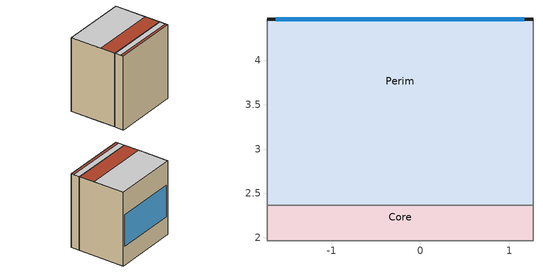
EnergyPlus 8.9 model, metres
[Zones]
Perim
 floor adiabatic (B_Off_Inf_0): 1.27,4.47 1.27,3.07 -1.73,3.07 -1.73,4.47 z0
 floor ground (B_Off_Gro_0): 1.27,3.07 1.27,2.37 -1.73,2.37 -1.73,3.07 z0
 wall outside (B_Off_Fac_0): 1.27,4.47 -1.73,4.47 z0:3.33
 wall to Core (B_Off_Par_0): -1.73,2.37 1.27,2.37 z0:3.33
 wall adiabatic (B_Off_Par_0): -1.73,4.47 -1.73,2.37 / 1.27,2.37 1.27,4.47 z0:3.33
 window (B_Dbl_Air_Cl): 1.17,4.47 -1.63,4.47 z0.85:2.28
 ceiling adiabatic (B_Off_Inf_0): 1.27,4.47 -1.73,4.47 -1.73,3.07 1.27,3.07 z3.33
 roof outside (B_Off_Rof_0): 1.27,3.07 -1.73,3.07 -1.73,2.37 1.27,2.37 z3.33
Core
 floor adiabatic (B_Off_Inf_0): 1.27,2.37 1.27,2.1 -1.73,2.1 -1.73,2.37 z0
 floor ground (B_Off_Gro_0): 1.27,2.1 1.27,1.97 -1.73,1.97 -1.73,2.1 z0
 wall adiabatic (B_Off_Par_0): -1.73,2.37 -1.73,1.97 1.27,1.97 1.27,2.37 z0:3.33
 ceiling adiabatic (B_Off_Inf_0): 1.27,2.37 -1.73,2.37 -1.73,2.1 1.27,2.1 z3.33
 roof outside (B_Off_Rof_0): 1.27,2.1 -1.73,2.1 -1.73,1.97 1.27,1.97 z3.33
[Building]
Building: North Axis=0; Terrain=Suburbs; Loads Convergence Tolerance Value=0.04; Temperature Convergence Tolerance Value=0.4; Solar Distribution=FullExterior; Maximum Number of Warmup Days=25
[Site:GroundTemperature:BuildingSurface]
14, 14, 14, 14, 14, 14, 14, 14, 14, 14, 14, 14
[Site:GroundReflectance]
0.2, 0.2, 0.2, 0.2, 0.2, 0.2, 0.2, 0.2, 0.2, 0.2, 0.2, 0.2
[Site:GroundReflectance:SnowModifier]
1, 1
[Material] Roughness=Rough
Name | Thickness | Conductivity | Density | Specific Heat | Thermal Absorptance | Solar Absorptance | Visible Absorptance
B_Gypsum_Plaster_0.02_B_Off_Thm_0; B_Gypsum_Plaster_0.02_B_Off_Par_0 | 0.02 | 0.42 | 900 | 840 | 0.9 | 0.7 | 0.7
B_Softwood_General_0.02_B_Off_Thm_0; B_Softwood_General_0.02_B_Off_Par_0 | 0.02 | 0.13 | 496 | 1630 | 0.9 | 0.6 | 0.6
B_Clay_Brick_H_0.06_B_Off_Fac_0 | 0.06 | 0.41 | 1000 | 920 | 0.9 | 0.5 | 0.5
B_XPS_Board_0.02_B_Off_Fac_0; B_XPS_Board_0.02_B_Off_Gro_0 | 0.02 | 0.037 | 40 | 1200 | 0.6 | 0.6 | 0.6
B_Concrete_Block_H_0.15_B_Off_Fac_0 | 0.15 | 1.25 | 880 | 840 | 0.9 | 0.7 | 0.7
B_Fiberglass_Batts_0.05_B_Off_Fac_0 | 0.05 | 0.043 | 12 | 840 | 0.9 | 0.6 | 0.6
B_Gypsum_Board_0.015_B_Off_Fac_0 | 0.015 | 0.16 | 950 | 840 | 0.9 | 0.6 | 0.6
B_Urethane_Carpet_0.02_B_Off_Inf_0 | 0.02 | 0.045 | 110 | 840 | 0.9 | 0.7 | 0.7
B_Cement_Mortar_0.02_B_Off_Inf_0 | 0.02 | 0.8 | 1900 | 840 | 0.9 | 0.8 | 0.8
B_Concrete_RC_Dense_0.15_B_Off_Inf_0; B_Concrete_RC_Dense_0.15_B_Off_Gro_0 | 0.15 | 1.75 | 2400 | 840 | 0.9 | 0.7 | 0.7
B_Air_Floor_15cm_0.15_B_Off_Inf_0; B_Air_Floor_15cm_0.15_B_Off_Rof_0 | 0.15 | 0.7 | 1.2 | 1000 | 0.01 | 0.7 | 0.7
B_Gypsum_Board_0.02_B_Off_Inf_0; B_Gypsum_Board_0.02_B_Off_Rof_0 | 0.02 | 0.16 | 950 | 840 | 0.9 | 0.6 | 0.6
B_Concrete_MC_Light_0.04_B_Off_Gro_0 | 0.04 | 1.65 | 2100 | 1040 | 0.9 | 0.7 | 0.7
B_Cement_Mortar_0.03_B_Off_Gro_0 | 0.03 | 0.8 | 1900 | 840 | 0.9 | 0.8 | 0.8
B_Ceramic_Tile_0.02_B_Off_Gro_0 | 0.02 | 0.8 | 2243 | 840 | 0.9 | 0.4 | 0.4
B_XPS_Board_0.1_B_Off_Rof_0 | 0.1 | 0.037 | 40 | 1200 | 0.6 | 0.6 | 0.6
B_Concrete_MC_Light_0.15_B_Off_Rof_0 | 0.15 | 1.65 | 2100 | 1040 | 0.9 | 0.7 | 0.7
B_Concrete_RC_Dense_0.2_B_Off_Rof_0 | 0.2 | 1.75 | 2400 | 840 | 0.9 | 0.7 | 0.7
[WindowMaterial:Glazing]
B_Glass_Clear_3_0.003_B_Dbl_Air_Cl: Optical Data Type=SpectralAverage; Window Glass Spectral Data Set=SpectralAverage; Thickness=0.003; Solar Transmittance at Normal Incidence=0.83; Front Side Solar Reflectance at Normal Incidence=0.07; Back Side Solar Reflectance at Normal Incidence=0.07; Visible Transmittance at Normal Incidence=0.89; Front Side Visible Reflectance at Normal Incidence=0.08; Back Side Visible Reflectance at Normal Incidence=0.08; Infrared Transmittance at Normal Incidence=0; Front Side Infrared Hemispherical Emissivity=0.84; Back Side Infrared Hemispherical Emissivity=0.84; Conductivity=0.9; Dirt Correction Factor for Solar and Visible Transmittance=1
[WindowMaterial:Gas]
AIR_0.006_B_Dbl_Air_Cl: Gas Type=AIR; Thickness=0.006
[Construction]
B_Off_Thm_0: B_Gypsum_Plaster_0.02_B_Off_Thm_0, B_Softwood_General_0.02_B_Off_Thm_0, B_Gypsum_Plaster_0.02_B_Off_Thm_0
B_Off_Fac_0: B_Clay_Brick_H_0.06_B_Off_Fac_0, B_XPS_Board_0.02_B_Off_Fac_0, B_Concrete_Block_H_0.15_B_Off_Fac_0, B_Fiberglass_Batts_0.05_B_Off_Fac_0, B_Gypsum_Board_0.015_B_Off_Fac_0
B_Off_Par_0: B_Gypsum_Plaster_0.02_B_Off_Par_0, B_Softwood_General_0.02_B_Off_Par_0, B_Gypsum_Plaster_0.02_B_Off_Par_0
B_Off_Inf_0: B_Urethane_Carpet_0.02_B_Off_Inf_0, B_Cement_Mortar_0.02_B_Off_Inf_0, B_Concrete_RC_Dense_0.15_B_Off_Inf_0, B_Air_Floor_15cm_0.15_B_Off_Inf_0, B_Gypsum_Board_0.02_B_Off_Inf_0
B_Off_Gro_0: B_XPS_Board_0.02_B_Off_Gro_0, B_Concrete_RC_Dense_0.15_B_Off_Gro_0, B_Concrete_MC_Light_0.04_B_Off_Gro_0, B_Cement_Mortar_0.03_B_Off_Gro_0, B_Ceramic_Tile_0.02_B_Off_Gro_0
B_Off_Rof_0: B_XPS_Board_0.1_B_Off_Rof_0, B_Concrete_MC_Light_0.15_B_Off_Rof_0, B_Concrete_RC_Dense_0.2_B_Off_Rof_0, B_Air_Floor_15cm_0.15_B_Off_Rof_0, B_Gypsum_Board_0.02_B_Off_Rof_0
B_Dbl_Air_Cl: B_Glass_Clear_3_0.003_B_Dbl_Air_Cl, AIR_0.006_B_Dbl_Air_Cl, B_Glass_Clear_3_0.003_B_Dbl_Air_Cl
[Zone] Type=1; Multiplier=1; Zone Inside Convection Algorithm=TARP; Zone Outside Convection Algorithm=DOE-2
Name | Volume | Floor Area
Perim | 21.002 | 6.3006
Core | 3.998 | 1.1994
[InternalMass] Construction=B_Off_Thm_0
Name | Zone | Surface Area
PerimInternalMass | Perim | 6.61563
CoreInternalMass | Core | 1.25937
[People] Number of People Schedule=B_Off_Y_Occ; Number of People Calculation Method=People/Area; People per Zone Floor Area=0.055; Fraction Radiant=0.3; Sensible Heat Fraction=AUTOCALCULATE; Carbon Dioxide Generation Rate=3.82e-08; Enable ASHRAE 55 Comfort Warnings=No; Mean Radiant Temperature Calculation Type=ZoneAveraged; Clothing Insulation Calculation Method=DynamicClothingModelASHRAE55; Thermal Comfort Model 1 Type=AdaptiveASH55
Name | Zone or ZoneList | Activity Level Schedule | Work Efficiency Schedule | Air Velocity Schedule
People Perim | Perim | PerimPeopleActivity | PerimWorkEfficiency | PerimAirVelocity
People Core | Core | CorePeopleActivity | CoreWorkEfficiency | CoreAirVelocity
[Lights] Schedule=B_Off_Y_Lgt; Design Level Calculation Method=Watts/Area; Watts per Zone Floor Area=12; Return Air Fraction=0; Fraction Radiant=0.42; Fraction Visible=0.18; Fraction Replaceable=1
Name | Zone or ZoneList
Perim General lighting | Perim
Core General lighting | Core
[ElectricEquipment] Schedule=B_Off_Y_Plg; Design Level Calculation Method=Watts/Area; Watts per Zone Floor Area=8; Fraction Latent=0; Fraction Radiant=0.2; Fraction Lost=0
Name | Zone or ZoneList
Perim Equipment 1 | Perim
Core Equipment 1 | Core
[ZoneInfiltration:DesignFlowRate] Schedule=On; Design Flow Rate Calculation Method=AirChanges/Hour; Air Changes per Hour=0.35; Constant Term Coefficient=1; Temperature Term Coefficient=0; Velocity Term Coefficient=0; Velocity Squared Term Coefficient=0
Name | Zone or ZoneList
PerimInfiltration | Perim
CoreInfiltration | Core
[ZoneVentilation:WindandStackOpenArea]
PerimNatVent_Buoy: Zone=Perim; Opening Area=3.2; Opening Area Fraction Schedule=NATVENT_AVAIL_SCHED_Perim; Opening Effectiveness=0; Effective Angle=0; Height Difference=0.357143; Discharge Coefficient for Opening=0.6; Minimum Indoor Temperature=22; Maximum Indoor Temperature=100; Delta Temperature=1; Minimum Outdoor Temperature=20; Maximum Outdoor Temperature=26; Maximum Wind Speed=40
[DesignSpecification:OutdoorAir] Outdoor Air Method=Sum; Outdoor Air Flow per Person=2.5e-06; Outdoor Air Flow per Zone Floor Area=3e-07; Outdoor Air Schedule=B_Off_Y_Occ
PerimMinFreshAir; CoreMinFreshAir
[ZoneControl:Thermostat]
Name | Zone or ZoneList | Control Type Schedule | Control 1
Perim Thermostat | Perim | PerimZoneControlTypeSched | Dual Setpoint - Zone Perim
Core Thermostat | Core | CoreZoneControlTypeSched | Dual Setpoint - Zone Core
[ThermostatSetpoint:DualSetpoint]
Name | Heating Setpoint Temperature Schedule | Cooling Setpoint Temperature Schedule
Dual Setpoint - Zone Perim | PerimHeating_SP_Sch | PerimCooling_SP_Sch
Dual Setpoint - Zone Core | CoreHeating_SP_Sch | CoreCooling_SP_Sch
[ZoneHVAC:IdealLoadsAirSystem] Maximum Heating Supply Air Temperature=30; Minimum Cooling Supply Air Temperature=18; Maximum Heating Supply Air Humidity Ratio=0.01; Minimum Cooling Supply Air Humidity Ratio=0.008; Heating Limit=NoLimit; Maximum Heating Air Flow Rate=100; Cooling Limit=LimitFlowRateAndCapacity; Maximum Cooling Air Flow Rate=0.0005; Heating Availability Schedule=B_Off_Y_Het; Cooling Availability Schedule=B_Off_Y_Col; Dehumidification Control Type=None; Humidification Control Type=None; Demand Controlled Ventilation Type=OccupancySchedule; Outdoor Air Economizer Type=NoEconomizer; Heat Recovery Type=None; Sensible Heat Recovery Effectiveness=0.7; Latent Heat Recovery Effectiveness=0.65
Name | Maximum Total Cooling Capacity | Design Specification Outdoor Air Object
Perim Ideal Loads Air | 630.06 | PerimMinFreshAir
Core Ideal Loads Air | 119.94 | CoreMinFreshAir
[Zone equipment]
Perim: Perim Ideal Loads Air
Core: Core Ideal Loads Air
[EnergyManagementSystem:Sensor]
Name | OutputVariable or OutputMeter Index Key | OutputVariable or OutputMeter
OutdoorTemp | Environment | Site Outdoor Air Drybulb Temperature
OutdoorRelHumid | Environment | Site Outdoor Air Relative Humidity
USRNATVENT_Perim; USRNATVENT_Core | B_Off_Y_Nat | Schedule Value
[EnergyManagementSystem:Actuator] Actuated Component Type=Schedule:Constant; Actuated Component Control Type=Schedule Value
Name | Actuated Component Unique
NATVENT_AVAIL_SCHED_ACTUATOR_Perim | NATVENT_AVAIL_SCHED_Perim
NATVENT_AVAIL_SCHED_ACTUATOR_Core | NATVENT_AVAIL_SCHED_Core
[EnergyManagementSystem:ProgramCallingManager]
My Perim_Setpoint_Schedule_Calculator_Example: BeginTimestepBeforePredictor; Perim_ErlEnforceBinary
My Core_Setpoint_Schedule_Calculator_Example: BeginTimestepBeforePredictor; Core_ErlEnforceBinary
[EnergyManagementSystem:Program]
Perim_ErlEnforceBinary: IF (USRNATVENT_Perim > 0); Set NATVENT_AVAIL_SCHED_ACTUATOR_Perim = 1; ELSE; Set NATVENT_AVAIL_SCHED_ACTUATOR_Perim = 0; ENDIF
Core_ErlEnforceBinary: IF (USRNATVENT_Core > 0); Set NATVENT_AVAIL_SCHED_ACTUATOR_Core = 1; ELSE; Set NATVENT_AVAIL_SCHED_ACTUATOR_Core = 0; ENDIF
[WaterUse:Equipment] Flow Rate Fraction Schedule=B_Off_Y_Dhw
Name | EndUse Subcategory | Peak Flow Rate | Target Temperature Schedule | Hot Water Supply Temperature Schedule | Cold Water Supply Temperature Schedule | Zone
DHW Perim | DHW Perim | 3.67535e-07 | DHW Supply Temperature Perim | DHW Supply Temperature Perim | DHW Mains Temperature Perim | Perim
DHW Core | DHW Core | 6.9965e-08 | DHW Supply Temperature Core | DHW Supply Temperature Core | DHW Mains Temperature Core | Core
[Schedule:Day:Hourly]
B_Off_D_Occ_WD: 0, 0, 0, 0, 0, 0, 0.1, 0.2, 1, 1, 1, 1, 0.5, 1, 1, 1, 1, 0.3, 0.2, 0.1, 0, 0, 0, 0
B_Off_D_Occ_WE; B_Off_D_Dhw_WE: 0, 0, 0, 0, 0, 0, 0.1, 0.1, 0.1, 0.1, 0.1, 0.1, 0.1, 0.1, 0.1, 0.1, 0.1, 0.1, 0.1, 0.1, 0, 0, 0, 0
B_Off_D_Het_WD; B_Off_D_Col_WD; B_Off_D_Nat_WD: 0, 0, 0, 0, 0, 0, 1, 1, 1, 1, 1, 1, 1, 1, 1, 1, 1, 1, 1, 1, 0, 0, 0, 0
B_Off_D_Het_WE; B_Off_D_Off; B_Off_D_Col_WE; B_Off_D_Nat_WE: 0, 0, 0, 0, 0, 0, 0, 0, 0, 0, 0, 0, 0, 0, 0, 0, 0, 0, 0, 0, 0, 0, 0, 0
B_Off_D_Dhw_WD: 0, 0, 0, 0, 0, 0, 0.2, 0.4, 0.4, 0.4, 0.4, 0.6, 0.6, 0.4, 0.4, 0.4, 0.4, 0.4, 0.4, 0.2, 0, 0, 0, 0
B_Off_D_Lgt_WD: 0.1, 0.1, 0.1, 0.1, 0.1, 0.1, 0.1, 0.3, 1, 1, 1, 1, 0.8, 1, 1, 1, 1, 0.5, 0.3, 0.3, 0.2, 0.2, 0.1, 0.1
B_Off_D_Lgt_WE; B_Off_D_Plg_WE: 0.1, 0.1, 0.1, 0.1, 0.1, 0.1, 0.1, 0.1, 0.1, 0.1, 0.1, 0.1, 0.1, 0.1, 0.1, 0.1, 0.1, 0.1, 0.1, 0.1, 0.1, 0.1, 0.1, 0.1
B_Off_D_Plg_WD: 0.1, 0.1, 0.1, 0.1, 0.1, 0.1, 0.1, 0.3, 1, 1, 1, 1, 0.8, 1, 1, 1, 1, 1, 0.3, 0.3, 0.2, 0.2, 0.1, 0.1
[Schedule:Week:Daily]
B_Off_W_Occ: B_Off_D_Occ_WE, B_Off_D_Occ_WD, B_Off_D_Occ_WD, B_Off_D_Occ_WD, B_Off_D_Occ_WD, B_Off_D_Occ_WD, B_Off_D_Occ_WE, B_Off_D_Occ_WE, B_Off_D_Occ_WD, B_Off_D_Occ_WD, B_Off_D_Occ_WD, B_Off_D_Occ_WD
B_Off_W_Het: B_Off_D_Het_WE, B_Off_D_Het_WD, B_Off_D_Het_WD, B_Off_D_Het_WD, B_Off_D_Het_WD, B_Off_D_Het_WD, B_Off_D_Het_WE, B_Off_D_Het_WE, B_Off_D_Het_WD, B_Off_D_Het_WD, B_Off_D_Het_WD, B_Off_D_Het_WD
B_Off_W_Off: B_Off_D_Off, B_Off_D_Off, B_Off_D_Off, B_Off_D_Off, B_Off_D_Off, B_Off_D_Off, B_Off_D_Off, B_Off_D_Off, B_Off_D_Off, B_Off_D_Off, B_Off_D_Off, B_Off_D_Off
B_Off_W_Col: B_Off_D_Col_WE, B_Off_D_Col_WD, B_Off_D_Col_WD, B_Off_D_Col_WD, B_Off_D_Col_WD, B_Off_D_Col_WD, B_Off_D_Col_WE, B_Off_D_Col_WE, B_Off_D_Col_WD, B_Off_D_Col_WD, B_Off_D_Col_WD, B_Off_D_Col_WD
B_Off_W_Dhw: B_Off_D_Dhw_WE, B_Off_D_Dhw_WD, B_Off_D_Dhw_WD, B_Off_D_Dhw_WD, B_Off_D_Dhw_WD, B_Off_D_Dhw_WD, B_Off_D_Dhw_WE, B_Off_D_Dhw_WE, B_Off_D_Dhw_WD, B_Off_D_Dhw_WD, B_Off_D_Dhw_WD, B_Off_D_Dhw_WD
B_Off_W_Lgt: B_Off_D_Lgt_WE, B_Off_D_Lgt_WD, B_Off_D_Lgt_WD, B_Off_D_Lgt_WD, B_Off_D_Lgt_WD, B_Off_D_Lgt_WD, B_Off_D_Lgt_WE, B_Off_D_Lgt_WE, B_Off_D_Lgt_WD, B_Off_D_Lgt_WD, B_Off_D_Lgt_WD, B_Off_D_Lgt_WD
B_Off_W_Plg: B_Off_D_Plg_WE, B_Off_D_Plg_WD, B_Off_D_Plg_WD, B_Off_D_Plg_WD, B_Off_D_Plg_WD, B_Off_D_Plg_WD, B_Off_D_Plg_WE, B_Off_D_Plg_WE, B_Off_D_Plg_WD, B_Off_D_Plg_WD, B_Off_D_Plg_WD, B_Off_D_Plg_WD
B_Off_W_Nat: B_Off_D_Nat_WE, B_Off_D_Nat_WD, B_Off_D_Nat_WD, B_Off_D_Nat_WD, B_Off_D_Nat_WD, B_Off_D_Nat_WD, B_Off_D_Nat_WE, B_Off_D_Nat_WE, B_Off_D_Nat_WD, B_Off_D_Nat_WD, B_Off_D_Nat_WD, B_Off_D_Nat_WD
[Schedule:Year]
B_Off_Y_Occ: B_Off_W_Occ, 1, 1, 12, 31
B_Off_Y_Het: B_Off_W_Het, 1, 1, 4, 30, B_Off_W_Off, 5, 1, 9, 30, B_Off_W_Het, 10, 1, 12, 31
B_Off_Y_Col: B_Off_W_Off, 1, 1, 3, 31, B_Off_W_Col, 4, 1, 9, 30, B_Off_W_Off, 10, 1, 12, 31
B_Off_Y_Dhw: B_Off_W_Dhw, 1, 1, 12, 31
B_Off_Y_Lgt: B_Off_W_Lgt, 1, 1, 12, 31
B_Off_Y_Plg: B_Off_W_Plg, 1, 1, 12, 31
B_Off_Y_Nat: B_Off_W_Off, 1, 1, 3, 31, B_Off_W_Nat, 4, 1, 10, 31, B_Off_W_Off, 11, 1, 12, 31
[Schedule:Constant]
Name | Hourly Value
On; NATVENT_AVAIL_SCHED_Perim; NATVENT_AVAIL_SCHED_Core | 1
PerimPeopleActivity; CorePeopleActivity | 125.28
PerimAirVelocity; CoreAirVelocity | 0.2
PerimWorkEfficiency; CoreWorkEfficiency | 0
PerimHeating_SP_Sch; CoreHeating_SP_Sch | 20
PerimCooling_SP_Sch; CoreCooling_SP_Sch | 24
PerimZoneControlTypeSched; CoreZoneControlTypeSched | 4
DHW Supply Temperature Perim; DHW Supply Temperature Core | 55
DHW Mains Temperature Perim; DHW Mains Temperature Core | 16
